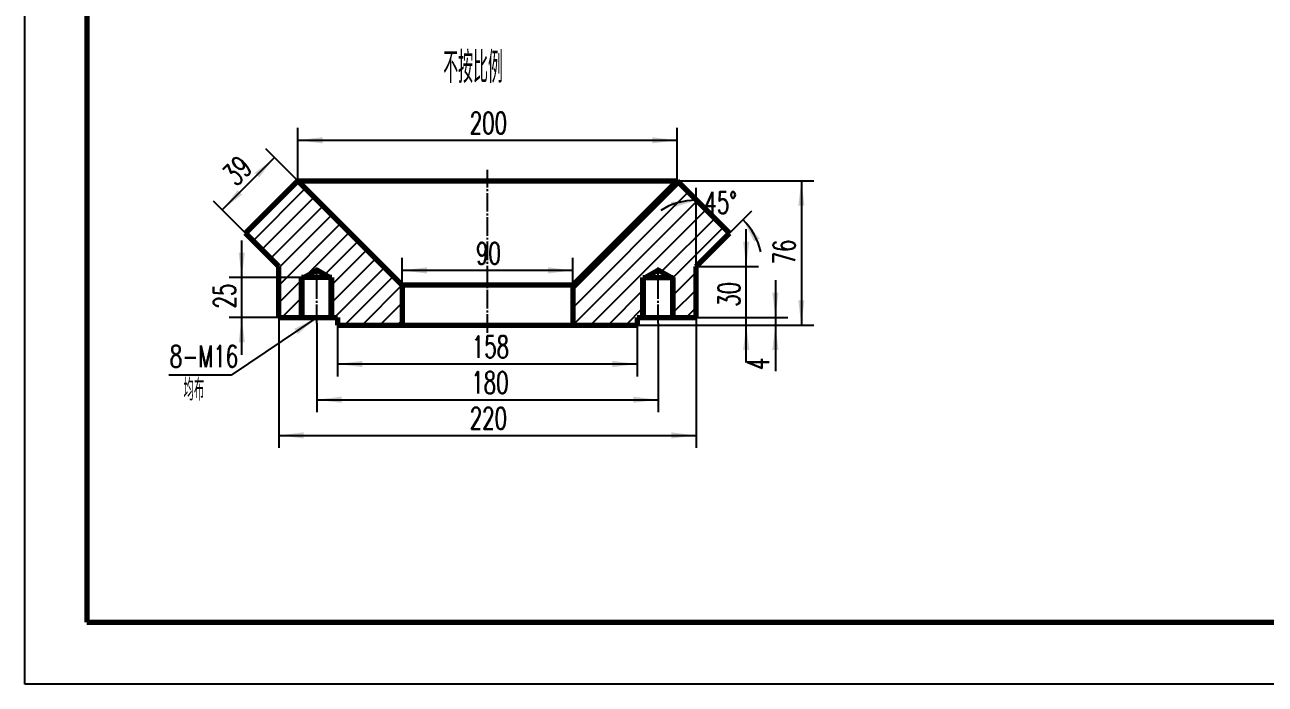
# Model space of a CAD drawing. Header units: millimetres. Extents: x -2970 to 2970, y -2100 to 2100.
# Drawn here: x -2970 to -974, y -2100 to -1039 of the extents above; entities that cross this region are included whole.
import ezdxf

# ---------------------------------------------------------------- set-up
doc = ezdxf.new("R2010")
doc.units = ezdxf.units.MM
doc.linetypes.add('EB_DASHDOT', pattern=[39, 30, -3, 3, -3])
for name, color, linetype, lineweight in [('CAXA0', 7, 'Continuous', 70), ('CAXA1', 1, 'EB_DASHDOT', 25), ('CAXA3', 2, 'Continuous', 25), ('CAXA4', 3, 'Continuous', 25), ('CAXA5', 4, 'Continuous', 25)]:
    doc.layers.add(name, color=color, linetype=linetype, lineweight=lineweight)
doc.styles.add('机械', font='txt', dxfattribs={"width": 0.667, "bigfont": 'gbcbig.shx'})
doc.dimstyles.new('机械', dxfattribs={"dimscale": 10, "dimtxt": 3.5, "dimasz": 4, "dimexe": 2, "dimexo": 0, "dimtad": 1, "dimdec": 1, "dimdsep": 46, "dimtxsty": '机械', "dimcen": 0, "dimdle": 6, "dimazin": 2, "dimtfac": 1, "dimtdec": 3, "dimtmove": 0, "dimatfit": 3, "dimfxl": 0, "dimtolj": 1, "dimtzin": 0, "dimarcsym": 0})

# ---------------------------------------------------------------- blocks, each defined once
blk = doc.blocks.new('CAXBLOCK0')
at = {"layer": 'CAXA0', "color": 0, "linetype": 'Continuous', "lineweight": 25}
for p, q in [((-2088.2, -1465.9), (-1916.3, -1294.1)), ((-2602.7, -1386.5), (-2518.6, -1302.3)), ((-2588.6, -1400.7), (-2504.4, -1316.5)), ((-2088.2, -1494.2), (-1902.2, -1308.2)), ((-2574.5, -1414.8), (-2490.3, -1330.6)), ((-2087.8, -1522.1), (-1888.1, -1322.4)), ((-2059.5, -1522.1), (-1873.9, -1336.5)), ((-2561.3, -1429.9), (-2476.1, -1344.8)), ((-1945.8, -1436.7), (-1859.8, -1350.7)), ((-2561.3, -1458.2), (-2462, -1358.9)), ((-2520.1, -1445.3), (-2447.9, -1373)), ((-1926.7, -1445.8), (-1845.6, -1364.8)), ((-2487.6, -1441.1), (-2433.7, -1387.2)), ((-2475.8, -1457.6), (-2419.6, -1401.3)), ((-2475.8, -1485.9), (-2405.4, -1415.5)), ((-2471.6, -1509.9), (-2391.3, -1429.6)), ((-1926.4, -1473.8), (-1889.8, -1437.2)), ((-2561.3, -1486.5), (-2524.6, -1449.8)), ((-2524.6, -1449.8), (-2521, -1446.2)), ((-2455.5, -1522.1), (-2377.1, -1443.8)), ((-1930, -1449.2), (-1926.7, -1445.8)), ((-2524.6, -1478.1), (-2521, -1474.5)), ((-2479.5, -1461.2), (-2475.8, -1457.6)), ((-2427.2, -1522.1), (-2363, -1457.9)), ((-2031.2, -1522.1), (-1975.2, -1466.1)), ((-1975.2, -1466.1), (-1971.6, -1462.4)), ((-1930, -1477.5), (-1926.4, -1473.8)), ((-1926.4, -1502.1), (-1889.8, -1465.5)), ((-2556.4, -1509.9), (-2524.6, -1478.1)), ((-2479.5, -1489.5), (-2475.8, -1485.9)), ((-2398.9, -1522.1), (-2362.9, -1486.1)), ((-2003, -1522.1), (-1975.2, -1494.4)), ((-1975.2, -1494.4), (-1971.6, -1490.7)), ((-1905.9, -1509.9), (-1889.8, -1493.8)), ((-2528.2, -1509.9), (-2524.6, -1506.4)), ((-2524.6, -1506.4), (-2521, -1502.8)), ((-2370.7, -1522.1), (-2362.9, -1514.3)), ((-1930, -1505.8), (-1926.4, -1502.1))]:
    blk.add_line(p, q, dxfattribs=at)
blk = doc.blocks.new('*CAXBLOCK12')
at = {"layer": 'CAXA4', "linetype": 'Continuous', "lineweight": 25}
for points in [[(-1720.3, -1290.1), (-1725.3, -1330.1), (-1715.3, -1330.1)], [(-1720.3, -1522.1), (-1725.3, -1482.1), (-1715.3, -1482.1)]]:
    blk.add_hatch(color=0, dxfattribs=at).paths.add_polyline_path(points, flags=0)
at = {"layer": 'CAXA4', "color": 0, "linetype": 'Continuous', "lineweight": 25}
for p, q in [((-1920.3, -1290.1), (-1700.3, -1290.1)), ((-1720.3, -1290.1), (-1720.3, -1522.1)), ((-1984.4, -1522.1), (-1700.3, -1522.1))]:
    blk.add_line(p, q, dxfattribs=at)
at = {"layer": 'CAXA4', "color": 0, "linetype": 'Continuous', "lineweight": 25, "insert": (-1765.4, -1424.6), "char_height": 35, "attachment_point": 1, "rotation": 90, "style": '机械'}
blk.add_mtext('76', dxfattribs=at)
blk = doc.blocks.new('*CAXBLOCK23')
at = {"layer": 'CAXA4', "linetype": 'Continuous', "lineweight": 25}
for points in [[(-1809, -1428), (-1804, -1388), (-1814, -1388)], [(-1809, -1522.1), (-1804, -1562.1), (-1814, -1562.1)]]:
    blk.add_hatch(color=0, dxfattribs=at).paths.add_polyline_path(points, flags=0)
at = {"layer": 'CAXA4', "color": 0, "linetype": 'Continuous', "lineweight": 25}
for p, q in [((-1809, -1582.1), (-1809, -1368)), ((-1889.8, -1428), (-1789, -1428)), ((-1984.4, -1522.1), (-1789, -1522.1))]:
    blk.add_line(p, q, dxfattribs=at)
at = {"layer": 'CAXA4', "color": 0, "linetype": 'Continuous', "lineweight": 25, "insert": (-1854.1, -1492.6), "char_height": 35, "attachment_point": 1, "rotation": 90, "style": '机械'}
blk.add_mtext('30', dxfattribs=at)
blk = doc.blocks.new('*CAXBLOCK34')
at = {"layer": 'CAXA4', "linetype": 'Continuous', "lineweight": 25}
for points in [[(-1889.8, -1321.2), (-1930.7, -1323.9), (-1927, -1333.2)], [(-1814.2, -1352.4), (-1787.2, -1383.3), (-1796.4, -1387.3)]]:
    blk.add_hatch(color=0, dxfattribs=at).paths.add_polyline_path(points, flags=0)
at = {"layer": 'CAXA4', "color": 0, "linetype": 'Continuous', "lineweight": 25}
for p, q in [((-1889.8, -1428), (-1889.8, -1301.2)), ((-1836.1, -1374.3), (-1800.1, -1338.3))]:
    blk.add_line(p, q, dxfattribs=at)
for start, end in [(90, 122.1847), (12.8153, 45)]:
    blk.add_arc((-1889.8, -1428), 106.8, start, end, dxfattribs=at)
at = {"layer": 'CAXA4', "color": 0, "linetype": 'Continuous', "lineweight": 25, "insert": (-1876.3, -1307.6), "char_height": 35, "attachment_point": 1, "style": '机械'}
blk.add_mtext('45{%%D}', dxfattribs=at)
blk = doc.blocks.new('*CAXBLOCK45')
at = {"layer": 'CAXA4', "linetype": 'Continuous', "lineweight": 25}
for points in [[(-2568.2, -1252.7), (-2600, -1277.5), (-2592.9, -1284.6)], [(-2652.3, -1336.9), (-2627.6, -1305.1), (-2620.5, -1312.2)]]:
    blk.add_hatch(color=0, dxfattribs=at).paths.add_polyline_path(points, flags=0)
at = {"layer": 'CAXA4', "color": 0, "linetype": 'Continuous', "lineweight": 25}
for p, q in [((-2568.2, -1252.7), (-2652.3, -1336.9)), ((-2530.8, -1290.1), (-2582.3, -1238.6)), ((-2614.9, -1374.3), (-2666.5, -1322.8))]:
    blk.add_line(p, q, dxfattribs=at)
at = {"layer": 'CAXA4', "color": 0, "linetype": 'Continuous', "lineweight": 25, "insert": (-2654.6, -1275.3), "char_height": 35, "attachment_point": 1, "rotation": 45, "style": '机械'}
blk.add_mtext('39', dxfattribs=at)
blk = doc.blocks.new('*CAXBLOCK56')
at = {"layer": 'CAXA4', "linetype": 'Continuous', "lineweight": 25}
for points in [[(-2466.7, -1584.8), (-2426.7, -1579.8), (-2426.7, -1589.8)], [(-1984.4, -1584.8), (-2024.4, -1579.8), (-2024.4, -1589.8)]]:
    blk.add_hatch(color=0, dxfattribs=at).paths.add_polyline_path(points, flags=0)
at = {"layer": 'CAXA4', "color": 0, "linetype": 'Continuous', "lineweight": 25}
for p, q in [((-2466.7, -1522.1), (-2466.7, -1604.8)), ((-1984.4, -1522.1), (-1984.4, -1604.8)), ((-1984.4, -1584.8), (-2466.7, -1584.8))]:
    blk.add_line(p, q, dxfattribs=at)
at = {"layer": 'CAXA4', "color": 0, "linetype": 'Continuous', "lineweight": 25, "insert": (-2250.7, -1539.6), "char_height": 35, "attachment_point": 1, "style": '机械'}
blk.add_mtext('158', dxfattribs=at)
blk = doc.blocks.new('*CAXBLOCK67')
at = {"layer": 'CAXA4', "linetype": 'Continuous', "lineweight": 25}
for points in [[(-2500.2, -1642.3), (-2460.2, -1647.3), (-2460.2, -1637.3)], [(-1950.8, -1642.3), (-1990.8, -1647.3), (-1990.8, -1637.3)]]:
    blk.add_hatch(color=0, dxfattribs=at).paths.add_polyline_path(points, flags=0)
at = {"layer": 'CAXA4', "color": 0, "linetype": 'Continuous', "lineweight": 25}
for p, q in [((-2500.2, -1519.1), (-2500.2, -1662.3)), ((-1950.8, -1519.1), (-1950.8, -1662.3)), ((-2500.2, -1642.3), (-1950.8, -1642.3))]:
    blk.add_line(p, q, dxfattribs=at)
at = {"layer": 'CAXA4', "color": 0, "linetype": 'Continuous', "lineweight": 25, "insert": (-2251.5, -1597.1), "char_height": 35, "attachment_point": 1, "style": '机械'}
blk.add_mtext('180', dxfattribs=at)
blk = doc.blocks.new('*CAXBLOCK78')
at = {"layer": 'CAXA4', "linetype": 'Continuous', "lineweight": 25}
for points in [[(-2561.3, -1699.7), (-2521.3, -1704.7), (-2521.3, -1694.7)], [(-1889.8, -1699.7), (-1929.8, -1704.7), (-1929.8, -1694.7)]]:
    blk.add_hatch(color=0, dxfattribs=at).paths.add_polyline_path(points, flags=0)
at = {"layer": 'CAXA4', "color": 0, "linetype": 'Continuous', "lineweight": 25}
for p, q in [((-2561.3, -1509.9), (-2561.3, -1719.7)), ((-1889.8, -1509.9), (-1889.8, -1719.7)), ((-2561.3, -1699.7), (-1889.8, -1699.7))]:
    blk.add_line(p, q, dxfattribs=at)
at = {"layer": 'CAXA4', "color": 0, "linetype": 'Continuous', "lineweight": 25, "insert": (-2254, -1654.6), "char_height": 35, "attachment_point": 1, "style": '机械'}
blk.add_mtext('220', dxfattribs=at)
blk = doc.blocks.new('*CAXBLOCK89')
at = {"layer": 'CAXA4', "linetype": 'Continuous', "lineweight": 25}
for points in [[(-2362.9, -1434.2), (-2322.9, -1429.2), (-2322.9, -1439.2)], [(-2088.2, -1434.2), (-2128.2, -1429.2), (-2128.2, -1439.2)]]:
    blk.add_hatch(color=0, dxfattribs=at).paths.add_polyline_path(points, flags=0)
at = {"layer": 'CAXA4', "color": 0, "linetype": 'Continuous', "lineweight": 25}
for p, q in [((-2362.9, -1458), (-2362.9, -1414.2)), ((-2088.2, -1458), (-2088.2, -1414.2)), ((-2088.2, -1434.2), (-2362.9, -1434.2))]:
    blk.add_line(p, q, dxfattribs=at)
at = {"layer": 'CAXA4', "color": 0, "linetype": 'Continuous', "lineweight": 25, "insert": (-2243.9, -1389), "char_height": 35, "attachment_point": 1, "style": '机械'}
blk.add_mtext('90', dxfattribs=at)
blk = doc.blocks.new('*CAXBLOCK910')
at = {"layer": 'CAXA4', "linetype": 'Continuous', "lineweight": 25}
for points in [[(-2620.9, -1445.8), (-2615.9, -1405.8), (-2625.9, -1405.8)], [(-2620.9, -1509.9), (-2615.9, -1549.9), (-2625.9, -1549.9)]]:
    blk.add_hatch(color=0, dxfattribs=at).paths.add_polyline_path(points, flags=0)
at = {"layer": 'CAXA4', "color": 0, "linetype": 'Continuous', "lineweight": 25}
for p, q in [((-2620.9, -1569.9), (-2620.9, -1385.8)), ((-2524.6, -1445.8), (-2640.9, -1445.8)), ((-2561.3, -1509.9), (-2640.9, -1509.9))]:
    blk.add_line(p, q, dxfattribs=at)
at = {"layer": 'CAXA4', "color": 0, "linetype": 'Continuous', "lineweight": 25, "insert": (-2666.1, -1495.5), "char_height": 35, "attachment_point": 1, "rotation": 90, "style": '机械'}
blk.add_mtext('25', dxfattribs=at)
blk = doc.blocks.new('*CAXBLOCK1011')
at = {"layer": 'CAXA4', "linetype": 'Continuous', "lineweight": 25}
blk.add_hatch(color=0, dxfattribs=at).paths.add_polyline_path([(-2500.2, -1509.9), (-2536.2, -1528.2), (-2530.6, -1536.5)], flags=0)
at = {"layer": 'CAXA4', "color": 0, "linetype": 'Continuous', "lineweight": 25}
for p, q in [((-2500.2, -1509.9), (-2637.9, -1603)), ((-2637.9, -1603), (-2738.4, -1603))]:
    blk.add_line(p, q, dxfattribs=at)
at = {"layer": 'CAXA4', "color": 0, "linetype": 'Continuous', "lineweight": 25, "char_height": 35, "attachment_point": 1, "style": '机械'}
for s, insert in [('8-M16', (-2736.7, -1554.8)), ('均布', (-2714.7, -1608.5))]:
    blk.add_mtext(s, dxfattribs=dict(at, insert=insert))
blk = doc.blocks.new('*CAXBLOCK1112')
at = {"layer": 'CAXA4', "linetype": 'Continuous', "lineweight": 25}
for points in [[(-1762.1, -1509.9), (-1767.1, -1469.9), (-1757.1, -1469.9)], [(-1762.1, -1522.1), (-1767.1, -1562.1), (-1757.1, -1562.1)]]:
    blk.add_hatch(color=0, dxfattribs=at).paths.add_polyline_path(points, flags=0)
at = {"layer": 'CAXA4', "color": 0, "linetype": 'Continuous', "lineweight": 25}
for p, q in [((-1762.1, -1449.9), (-1762.1, -1596.4)), ((-1889.8, -1509.9), (-1742.1, -1509.9)), ((-1984.4, -1522.1), (-1742.1, -1522.1))]:
    blk.add_line(p, q, dxfattribs=at)
at = {"layer": 'CAXA4', "color": 0, "linetype": 'Continuous', "lineweight": 25, "insert": (-1807.3, -1594.7), "char_height": 35, "attachment_point": 1, "rotation": 90, "style": '机械'}
blk.add_mtext('4', dxfattribs=at)
blk = doc.blocks.new('*CAXBLOCK1213')
at = {"layer": 'CAXA4', "linetype": 'Continuous', "lineweight": 25}
for points in [[(-2530.8, -1224.8), (-2490.8, -1229.8), (-2490.8, -1219.8)], [(-1920.3, -1224.8), (-1960.3, -1229.8), (-1960.3, -1219.8)]]:
    blk.add_hatch(color=0, dxfattribs=at).paths.add_polyline_path(points, flags=0)
at = {"layer": 'CAXA4', "color": 0, "linetype": 'Continuous', "lineweight": 25}
for p, q in [((-2530.8, -1290.1), (-2530.8, -1204.8)), ((-1920.3, -1290.1), (-1920.3, -1204.8)), ((-2530.8, -1224.8), (-1920.3, -1224.8))]:
    blk.add_line(p, q, dxfattribs=at)
at = {"layer": 'CAXA4', "color": 0, "linetype": 'Continuous', "lineweight": 25, "insert": (-2254, -1179.6), "char_height": 35, "attachment_point": 1, "style": '机械'}
blk.add_mtext('200', dxfattribs=at)
blk = doc.blocks.new('CAXBLOCK99', base_point=(2870, -2000))
at = {"layer": 'CAXA0', "color": 0, "linetype": 'Continuous', "lineweight": 25}
for p, q in [((-2970, -2100), (-2970, 2100)), ((2970, -2100), (-2970, -2100))]:
    blk.add_line(p, q, dxfattribs=at)
at = {"layer": 'CAXA0', "color": 0, "linetype": 'Continuous', "lineweight": 70}
for p, q in [((-2870, 2000), (-2870, -2000)), ((-2870, -2000), (2870, -2000))]:
    blk.add_line(p, q, dxfattribs=at)

msp = doc.modelspace()

# ---------------------------------------------------------------- linework, layer by layer
at = {"layer": 'CAXA0'}
for p, q in [((-2530.75, -1290.15), (-2614.93, -1374.32)), ((-2362.87, -1458.03), (-2530.75, -1290.15)), ((-2530.75, -1290.15), (-1920.28, -1290.15)), ((-2088.16, -1458.03), (-1920.28, -1290.15)), ((-1920.28, -1290.15), (-1836.1, -1374.32)), ((-2561.28, -1427.98), (-2614.93, -1374.32)), ((-1889.75, -1427.98), (-1836.1, -1374.32)), ((-2561.28, -1509.92), (-2561.28, -1427.98)), ((-2520.99, -1445.82), (-2500.23, -1433.84)), ((-2479.47, -1445.82), (-2500.23, -1433.84)), ((-1971.56, -1445.82), (-1950.8, -1433.84)), ((-1930.04, -1445.82), (-1950.8, -1433.84)), ((-1889.75, -1509.92), (-1889.75, -1427.98)), ((-2524.65, -1509.92), (-2524.65, -1445.82)), ((-2475.81, -1445.82), (-2524.65, -1445.82)), ((-2475.81, -1509.92), (-2475.81, -1445.82)), ((-1975.22, -1509.92), (-1975.22, -1445.82)), ((-1975.22, -1445.82), (-1926.38, -1445.82)), ((-1926.38, -1509.92), (-1926.38, -1445.82)), ((-2362.87, -1458.03), (-2362.87, -1522.13)), ((-2088.16, -1458.03), (-2362.87, -1458.03)), ((-2088.16, -1458.03), (-2088.16, -1522.13)), ((-2561.28, -1509.92), (-2466.65, -1509.92)), ((-2466.65, -1509.92), (-2466.65, -1522.13)), ((-1984.38, -1509.92), (-1889.75, -1509.92)), ((-1984.38, -1509.92), (-1984.38, -1522.13)), ((-2466.65, -1522.13), (-1984.38, -1522.13))]:
    msp.add_line(p, q, dxfattribs=at)
at = {"layer": 'CAXA1', "linetype": 'EB_DASHDOT', "lineweight": 25}
for p, q in [((-2225.51, -1534.64), (-2225.51, -1272.52)), ((-2500.23, -1519.08), (-2500.23, -1429.45)), ((-1950.8, -1519.08), (-1950.8, -1429.45))]:
    msp.add_line(p, q, dxfattribs=at)
at = {"layer": 'CAXA3'}
for p, q in [((-2520.99, -1509.92), (-2520.99, -1445.82)), ((-2479.47, -1509.92), (-2479.47, -1445.82)), ((-1971.56, -1509.92), (-1971.56, -1445.82)), ((-1930.04, -1509.92), (-1930.04, -1445.82))]:
    msp.add_line(p, q, dxfattribs=at)

# ---------------------------------------------------------------- block references
at = {"layer": 'CAXA0', "linetype": 'Continuous', "lineweight": 70}
msp.add_blockref('CAXBLOCK99', (2870, -2000), dxfattribs=at)
at = {"layer": 'CAXA4'}
msp.add_blockref('*CAXBLOCK1011', (0, 0), dxfattribs=at)
at = {"layer": 'CAXA5'}
msp.add_blockref('CAXBLOCK0', (0, 0), dxfattribs=at)

# ---------------------------------------------------------------- texts
at = {"layer": 'CAXA4', "linetype": 'Continuous', "lineweight": 25, "insert": (-2296.6, -1082.55), "char_height": 50, "attachment_point": 1, "style": '机械'}
msp.add_mtext('不按比例', dxfattribs=at)

# ---------------------------------------------------------------- dimensions: what is measured, and where the dimension line sits
at = {"layer": 'CAXA4'}
for base, p1, p2, text, picture, middle in [((-2225.51, -1224.77), (-2530.75, -1290.15), (-1920.28, -1290.15), '200', '*CAXBLOCK1213', (-2225.51, -1201.02)), ((-2225.51, -1434.17), (-2088.16, -1458.03), (-2362.87, -1458.03), '90', '*CAXBLOCK89', (-2225.51, -1410.42))]:
    dim = msp.add_linear_dim(base=base, p1=p1, p2=p2, text=text, dimstyle='机械', dxfattribs=at)
    dim.commit()
    dim.dimension.update_dxf_attribs({"geometry": picture, "text_midpoint": middle})
for base, p1, p2, angle, text, picture, middle in [((-2610.25, -1294.82), (-2530.75, -1290.15), (-2614.93, -1374.32), 225, '39', '*CAXBLOCK45', (-2627.05, -1278.03)), ((-1720.28, -1406.14), (-1920.28, -1290.15), (-1984.38, -1522.13), 90, '76', '*CAXBLOCK12', (-1744.03, -1406.14)), ((-1808.97, -1475.05), (-1984.38, -1522.13), (-1889.75, -1427.98), 90, '30', '*CAXBLOCK23', (-1832.72, -1475.05)), ((-2620.94, -1477.87), (-2561.28, -1509.92), (-2524.65, -1445.82), 90, '25', '*CAXBLOCK910', (-2644.69, -1477.87)), ((-1762.12, -1586.32), (-1889.75, -1509.92), (-1984.38, -1522.13), 90, '4', '*CAXBLOCK1112', (-1785.87, -1586.32)), ((-2225.51, -1699.74), (-2561.28, -1509.92), (-1889.75, -1509.92), 180, '220', '*CAXBLOCK78', (-2225.51, -1675.99)), ((-2225.51, -1642.25), (-2500.23, -1519.08), (-1950.8, -1519.08), 180, '180', '*CAXBLOCK67', (-2225.51, -1618.5)), ((-2225.51, -1584.77), (-1984.38, -1522.13), (-2466.65, -1522.13), 180, '158', '*CAXBLOCK56', (-2225.51, -1561.02))]:
    dim = msp.add_linear_dim(base=base, p1=p1, p2=p2, angle=angle, text=text, dimstyle='机械', dxfattribs=at)
    dim.commit()
    dim.dimension.update_dxf_attribs({"geometry": picture, "text_midpoint": middle})
dim = msp.add_angular_dim_2l(base=(-1848.88, -1329.29), line1=((-1889.75, -1509.92), (-1889.75, -1427.98)), line2=((-1889.75, -1427.98), (-1836.1, -1374.32)), text='45{%%D}', dimstyle='机械', dxfattribs=at)
dim.commit()
dim.dimension.update_dxf_attribs({"geometry": '*CAXBLOCK34', "text_midpoint": (-1848.88, -1329.29)})

doc.saveas('drawing.dxf')
